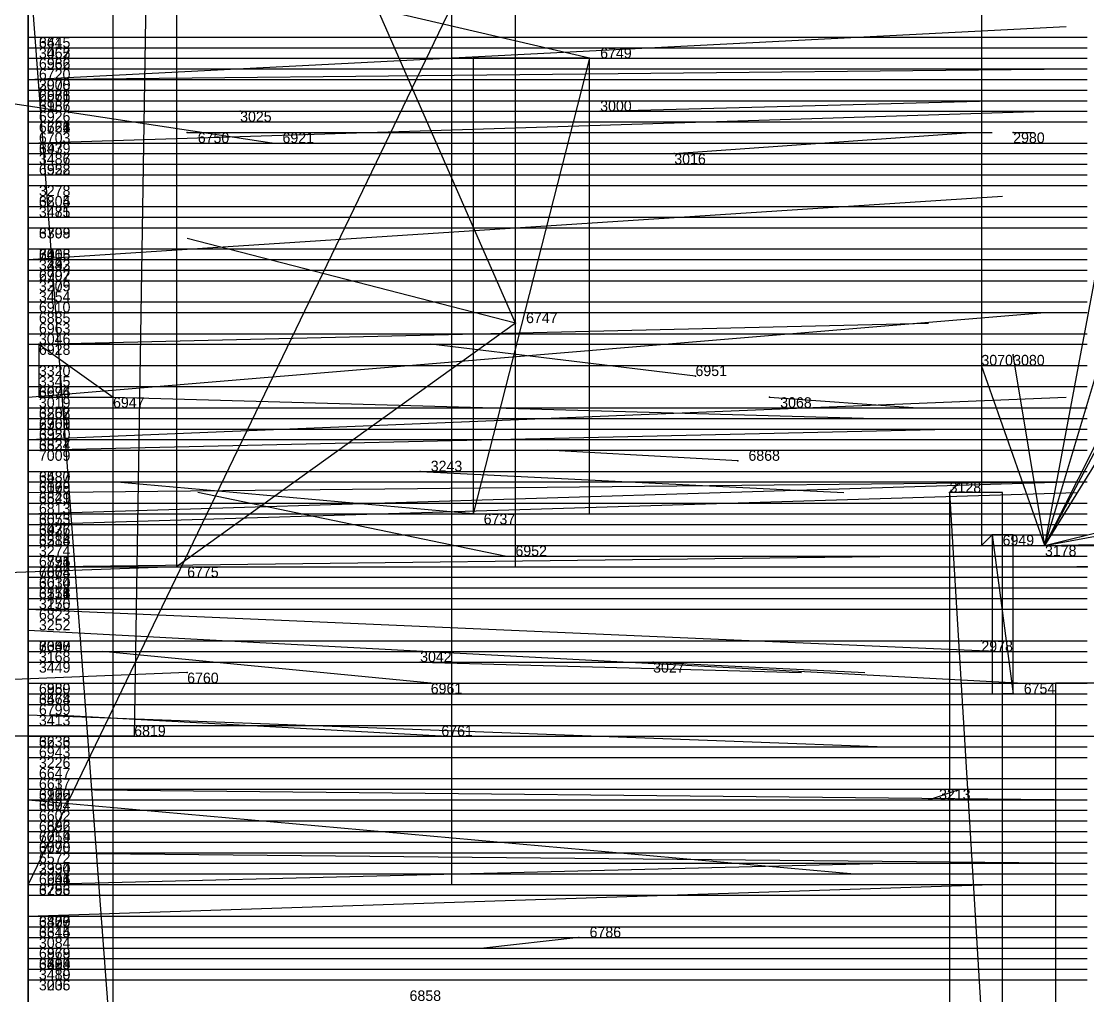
# Model space of a CAD drawing. Extents: x -0.07 to 1.1, y -0.07 to 1.1.
# Drawn here: x -0.0007 to 0.1, y 0.7775 to 0.8695 of the extents above; entities that cross this region are included whole.
import ezdxf

# ---------------------------------------------------------------- set-up
doc = ezdxf.new("R2010")
doc.units = 0
for name, color, linetype in [('Clients', 3, 'CONTINUOUS'), ('Facilities', 3, 'CONTINUOUS'), ('Facilities_lines', 3, 'CONTINUOUS'), ('Min_max_boxes', 1, 'CONTINUOUS'), ('Normals', 1, 'CONTINUOUS'), ('Source_points', 5, 'CONTINUOUS'), ('Text', 3, 'CONTINUOUS')]:
    doc.layers.add(name, color=color, linetype=linetype)

msp = doc.modelspace()

# ---------------------------------------------------------------- linework, layer by layer
at = {"layer": 'Clients', "color": 5}
for p in [(0, 0.868, 0.422), (0, 0.868, 0.669), (0, 0.867, 0.095), (0, 0.867, 0.419), (0, 0.865, 0.653), (0, 0.865, 0.765), (0, 0.864, 0.093), (0, 0.863, 0.598), (0, 0.862, 0.093), (0, 0.862, 0.528), (0, 0.861, 0.189), (0, 0.861, 0.821), (0, 0.86, 0.677), (0, 0.86, 0.68), (0, 0.86, 0.715), (0, 0.86, 0.825), (0, 0.858, 0.518), (0, 0.857, 0.259), (0, 0.857, 0.342), (0, 0.856, 0.425), (0, 0.855, 0.679), (0, 0.855, 0.897), (0, 0.852, 0.129), (0, 0.852, 0.833), (0, 0.851, 0.4), (0, 0.85, 0.422), (0, 0.85, 0.912), (0, 0.848, 0.432), (0, 0.848, 0.551), (0, 0.847, 0.459), (0, 0.846, 0.178), (0, 0.846, 0.273), (0, 0.846, 0.45), (0, 0.845, 0.149), (0, 0.845, 0.27), (0, 0.845, 0.722), (0, 0.843, 0.341), (0, 0.842, 0.866), (0, 0.842, 0.855), (0, 0.839, 0.201), (0.093, 0.838), (0, 0.837, 0.337), (0.09, 0.837), (0, 0.835, 0.146), (0, 0.835, 0.318), (0, 0.835, 0.669), (0.008, 0.834, 1), (0, 0.833, 0.167), (0, 0.833, 0.17), (0, 0.833, 0.809), (0, 0.832, 0.144), (0, 0.832, 0.188), (0, 0.831, 0.403), (0, 0.831, 0.608), (0, 0.83, 0.302), (0, 0.83, 0.274), (0, 0.83, 0.579), (0, 0.829, 0.999), (0, 0.829, 0.835), (0, 0.827, 0.529), (0, 0.826, 0.13), (0, 0.826, 0.268), (0, 0.826, 0.531), (0, 0.824, 0.349), (0, 0.824, 0.808), (0, 0.823, 0.704), (0.042, 0.823, 1), (0, 0.822, 0.166), (0, 0.822, 0.227), (0, 0.821, 0.276), (0, 0.821, 0.409), (0, 0.821, 0.635), (0, 0.82, 0.246), (0, 0.82, 0.413), (0, 0.819, 0.875), (0, 0.818, 0.572), (0, 0.818, 1), (0.014, 0.818, 1), (0, 0.817, 0.118), (0, 0.817, 0.806), (0, 0.816, 0.231), (0, 0.816, 0.751), (0, 0.816, 0.508), (0, 0.815, 0.129), (0, 0.815, 0.225), (0, 0.815, 0.498), (0, 0.814, 0.143), (0, 0.811, 0.282), (0, 0.81, 0.485), (0, 0.81, 0.627), (0, 0.81, 0.803), (0, 0.809, 0.12), (0, 0.809, 0.278), (0, 0.807, 0.791), (0, 0.806, 0.792), (0.093, 0.806, 1), (0, 0.805, 0.481), (0, 0.805, 0.723), (0, 0.804, 0.996), (0, 0.803, 0.479), (0.01, 0.802, 1), (0, 0.801, 0.148), (0, 0.801, 0.676), (0, 0.8, 0.09), (0, 0.8, 0.907), (0, 0.798, 0.75), (0, 0.798, 0.573), (0, 0.797, 0.132), (0, 0.797, 0.217), (0, 0.797, 0.721), (0, 0.796, 0.365), (0, 0.796, 0.879), (0, 0.795, 0.145), (0, 0.794, 0.713), (0, 0.793, 0.649), (0, 0.793, 0.568), (0, 0.793, 0.85), (0, 0.792, 0.672), (0, 0.792, 0.865), (0, 0.791, 0.787), (0, 0.79, 0.411), (0, 0.79, 0.551), (0, 0.789, 0.238), (0, 0.789, 0.829), (0, 0.788, 0.644), (0, 0.788, 0.99), (0, 0.788, 0.853), (0, 0.787, 0.18), (0, 0.787, 0.833), (0, 0.785, 0.266), (0, 0.785, 0.973), (0, 0.784, 0.312), (0, 0.784, 0.309), (0, 0.784, 0.439), (0, 0.783, 0.436), (0, 0.783, 0.54), (0, 0.782, 0.169), (0, 0.782, 0.816), (0, 0.781, 0.159), (0, 0.781, 0.264), (0, 0.781, 0.586), (0, 0.781, 0.877), (0, 0.78, 0.277), (0, 0.78, 0.33), (0, 0.779, 0.203), (0, 0.779, 0.227), (0, 0.779, 0.497), (0, 0.779, 0.402)]:
    msp.add_point(p, dxfattribs=at)
at = {"layer": 'Facilities', "color": 3}
for p in [(0, 0.866, 0.098), (0.053, 0.866, 1), (0, 0.864, 0.058), (0, 0.864, 0.944), (0, 0.861, 0.924), (0.02, 0.861), (0.054, 0.861), (0.015, 0.859, 1), (0.093, 0.859), (0, 0.858, 0.952), (0.023, 0.858, 1), (0.061, 0.857), (0, 0.854, 0.082), (0, 0.852, 0.379), (0, 0.847, 0.072), (0, 0.847, 0.977), (0.046, 0.841, 1), (0, 0.84, 0.92), (0.001, 0.839, 1), (0.063, 0.836, 1), (0, 0.834, 0.951), (0.07, 0.834), (0, 0.83, 0.944), (0.067, 0.828, 1), (0.037, 0.827), (0, 0.826, 0.704), (0, 0.825, 0.05), (0.087, 0.825), (0, 0.823, 0.945), (0, 0.822, 0.928), (0.091, 0.821, 1), (0, 0.82, 0.049), (0.096, 0.82), (0, 0.819, 0.911), (0.045, 0.819, 1), (0.1, 0.818, 1), (0, 0.817, 0.86), (0, 0.814, 0.962), (0, 0.812, 0.044), (0.09, 0.811), (0.037, 0.809), (0.059, 0.809), (0.015, 0.808, 1), (0.038, 0.807, 1), (0.039, 0.802, 1), (0, 0.797, 0.924), (0, 0.796, 0.014), (0.085, 0.796), (0, 0.791, 0.071), (0.052, 0.783, 1)]:
    msp.add_point(p, dxfattribs=at)
at = {"layer": 'Facilities_lines', "color": 3}
for p, q in [((0.012, 0.93, 1), (0.01, 0.802, 1)), ((0, 0.866, 0.098), (0, 0.909, 0.092)), ((0, 0.904, 0.903), (0, 0.85, 0.912)), ((0, 0.904, 0.903), (0, 0.855, 0.897)), ((0, 0.852, 0.379), (0, 0.902, 0.378)), ((0, 0.901, 0.958), (0, 0.818, 1)), ((0, 0.898, 0.191), (0, 0.839, 0.201)), ((0, 0.898, 0.191), (0, 0.861, 0.189)), ((0, 0.898, 0.191), (0, 0.832, 0.188)), ((0, 0.898, 0.191), (0, 0.846, 0.178)), ((0, 0.898, 0.191), (0, 0.833, 0.167)), ((0, 0.898, 0.191), (0, 0.833, 0.17)), ((0.046, 0.841, 1), (0.021, 0.898, 1)), ((0, 0.847, 0.977), (0, 0.894, 0.986)), ((0.096, 0.82), (0.141, 0.893)), ((0, 0.892, 0.967), (0, 0.785, 0.973)), ((0, 0.887, 0.552), (0, 0.728, 0.589)), ((0, 0.887, 0.552), (0, 0.741, 0.575)), ((0, 0.887, 0.552), (0, 0.754, 0.576)), ((0, 0.887, 0.552), (0, 0.757, 0.579)), ((0, 0.887, 0.552), (0, 0.76, 0.566)), ((0, 0.887, 0.552), (0, 0.827, 0.529)), ((0, 0.887, 0.552), (0, 0.739, 0.612)), ((0, 0.887, 0.552), (0, 0.83, 0.579)), ((0, 0.887, 0.552), (0, 0.826, 0.531)), ((0, 0.887, 0.552), (0, 0.79, 0.551)), ((0, 0.887, 0.552), (0, 0.862, 0.528)), ((0, 0.887, 0.552), (0, 0.848, 0.551)), ((0, 0.887, 0.552), (0, 0.765, 0.592)), ((0, 0.887, 0.552), (0, 0.816, 0.508)), ((0, 0.887, 0.552), (0, 0.798, 0.573)), ((0, 0.887, 0.552), (0, 0.783, 0.54)), ((0, 0.887, 0.552), (0, 0.863, 0.598)), ((0, 0.887, 0.552), (0, 0.77, 0.566)), ((0, 0.887, 0.552), (0, 0.818, 0.572)), ((0, 0.887, 0.552), (0, 0.781, 0.586)), ((0, 0.887, 0.552), (0, 0.793, 0.568)), ((0, 0.887, 0.552), (0, 0.766, 0.581)), ((0, 0.887, 0.552), (0, 0.858, 0.518)), ((0.096, 0.82), (0.116, 0.887)), ((0, 0.866, 0.098), (0, 0.886, 0.086)), ((0, 0.886, 0.783), (0, 0.86, 0.825)), ((0, 0.886, 0.783), (0, 0.761, 0.785)), ((0, 0.886, 0.783), (0, 0.861, 0.821)), ((0, 0.886, 0.783), (0, 0.865, 0.765)), ((0, 0.852, 0.379), (0, 0.885, 0.364)), ((0, 0.826, 0.704), (0, 0.88, 0.654)), ((0, 0.876, 0.453), (0, 0.783, 0.436)), ((0, 0.876, 0.453), (0, 0.81, 0.485)), ((0, 0.876, 0.453), (0, 0.784, 0.439)), ((0, 0.876, 0.453), (0, 0.774, 0.469)), ((0, 0.876, 0.453), (0, 0.759, 0.468)), ((0, 0.876, 0.453), (0, 0.847, 0.459)), ((0, 0.876, 0.453), (0, 0.779, 0.497)), ((0, 0.876, 0.453), (0, 0.803, 0.479)), ((0, 0.876, 0.453), (0, 0.846, 0.45)), ((0, 0.876, 0.453), (0, 0.868, 0.422)), ((0, 0.876, 0.453), (0, 0.867, 0.419)), ((0, 0.876, 0.453), (0, 0.848, 0.432)), ((0, 0.876, 0.453), (0, 0.805, 0.481)), ((0, 0.876, 0.453), (0, 0.856, 0.425)), ((0, 0.876, 0.453), (0, 0.815, 0.498)), ((0, 0.876, 0.453), (0, 0.738, 0.452)), ((0, 0.876, 0.979), (0.008, 0.77, 1)), ((0, 0.875, 0.288), (0, 0.822, 0.227)), ((0, 0.875, 0.288), (0, 0.815, 0.225)), ((0, 0.875, 0.288), (0, 0.816, 0.231)), ((0, 0.875, 0.288), (0, 0.82, 0.246)), ((0, 0.875, 0.288), (0, 0.779, 0.227)), ((0, 0.875, 0.288), (0, 0.789, 0.238)), ((0, 0.875, 0.288), (0, 0.797, 0.217)), ((0, 0.875, 0.288), (0, 0.785, 0.266)), ((0, 0.875, 0.288), (0, 0.811, 0.282)), ((0, 0.875, 0.288), (0, 0.78, 0.277)), ((0, 0.875, 0.288), (0, 0.83, 0.302)), ((0, 0.875, 0.288), (0, 0.845, 0.27)), ((0, 0.875, 0.288), (0, 0.835, 0.318)), ((0, 0.875, 0.288), (0, 0.83, 0.274)), ((0, 0.875, 0.288), (0, 0.781, 0.264)), ((0, 0.875, 0.288), (0, 0.784, 0.312)), ((0, 0.875, 0.288), (0, 0.784, 0.309)), ((0, 0.875, 0.288), (0, 0.821, 0.276)), ((0, 0.875, 0.288), (0, 0.76, 0.268)), ((0, 0.875, 0.288), (0, 0.809, 0.278)), ((0, 0.875, 0.288), (0, 0.857, 0.259)), ((0, 0.875, 0.288), (0, 0.826, 0.268)), ((0, 0.875, 0.288), (0, 0.846, 0.273)), ((0, 0.875, 0.288), (0, 0.739, 0.302)), ((0, 0.875, 0.288), (0, 0.743, 0.313)), ((0, 0.875, 0.288), (0, 0.73, 0.292)), ((0.096, 0.82), (0.122, 0.872)), ((0.04, 0.871, 1), (0, 0.788, 0.99)), ((0, 0.826, 0.704), (0, 0.868, 0.669)), ((0, 0.866, 0.098), (0, 0.867, 0.095)), ((0.096, 0.82), (0.121, 0.867)), ((0, 0.866, 0.098), (0, 0.864, 0.093)), ((0, 0.866, 0.098), (0, 0.862, 0.093)), ((0, 0.866, 0.098), (0, 0.835, 0.146)), ((0, 0.866, 0.098), (0, 0.832, 0.144)), ((0, 0.866, 0.098), (0, 0.852, 0.129)), ((0, 0.866, 0.098), (0, 0.845, 0.149)), ((0.053, 0.866, 1), (0.042, 0.823, 1)), ((0, 0.826, 0.704), (0, 0.865, 0.653)), ((0, 0.826, 0.704), (0, 0.86, 0.677)), ((0, 0.826, 0.704), (0, 0.86, 0.68)), ((0, 0.826, 0.704), (0, 0.86, 0.715)), ((0, 0.852, 0.379), (0, 0.857, 0.342)), ((0, 0.826, 0.704), (0, 0.855, 0.679)), ((0, 0.852, 0.379), (0, 0.837, 0.337)), ((0, 0.852, 0.379), (0, 0.761, 0.323)), ((0, 0.852, 0.379), (0, 0.78, 0.33)), ((0, 0.852, 0.379), (0, 0.776, 0.335)), ((0, 0.852, 0.379), (0, 0.843, 0.341)), ((0, 0.852, 0.379), (0, 0.85, 0.422)), ((0, 0.852, 0.379), (0, 0.79, 0.411)), ((0, 0.852, 0.379), (0, 0.831, 0.403)), ((0, 0.852, 0.379), (0, 0.82, 0.413)), ((0, 0.852, 0.379), (0, 0.796, 0.365)), ((0, 0.852, 0.379), (0, 0.821, 0.409)), ((0, 0.852, 0.379), (0, 0.851, 0.4)), ((0, 0.852, 0.379), (0, 0.779, 0.402)), ((0, 0.852, 0.379), (0, 0.824, 0.349)), ((0, 0.852, 0.379), (0, 0.724, 0.369)), ((0, 0.852, 0.379), (0, 0.738, 0.421)), ((0, 0.852, 0.379), (0, 0.724, 0.389)), ((0, 0.852, 0.379), (0, 0.744, 0.324)), ((0, 0.852, 0.379), (0, 0.75, 0.357)), ((0, 0.852, 0.379), (0, 0.724, 0.389)), ((0, 0.852, 0.379), (0, 0.747, 0.335)), ((0, 0.817, 0.86), (0, 0.852, 0.833)), ((0.096, 0.82), (0.102, 0.852)), ((0, 0.826, 0.704), (0, 0.845, 0.722)), ((0, 0.817, 0.86), (0, 0.842, 0.866)), ((0, 0.817, 0.86), (0, 0.842, 0.855)), ((0.046, 0.841, 1), (0.014, 0.818, 1)), ((0.001, 0.839, 1), (0.008, 0.834, 1)), ((0.096, 0.82), (0.093, 0.838)), ((0.096, 0.82), (0.09, 0.837)), ((0.096, 0.82), (0.164, 0.837)), ((0, 0.826, 0.704), (0, 0.835, 0.669)), ((0, 0.834, 0.951), (0, 0.804, 0.996)), ((0, 0.834, 0.951), (0, 0.743, 0.976)), ((0, 0.817, 0.86), (0, 0.833, 0.809)), ((0, 0.826, 0.704), (0, 0.831, 0.608)), ((0, 0.814, 0.962), (0, 0.829, 0.999)), ((0, 0.817, 0.86), (0, 0.829, 0.835)), ((0, 0.767, 0.122), (0, 0.826, 0.13)), ((0, 0.826, 0.704), (0, 0.718, 0.7)), ((0, 0.826, 0.704), (0, 0.72, 0.721)), ((0, 0.826, 0.704), (0, 0.72, 0.705)), ((0, 0.826, 0.704), (0, 0.749, 0.633)), ((0, 0.826, 0.704), (0, 0.752, 0.624)), ((0, 0.826, 0.704), (0, 0.742, 0.641)), ((0, 0.826, 0.704), (0, 0.742, 0.666)), ((0, 0.826, 0.704), (0, 0.743, 0.751)), ((0, 0.826, 0.704), (0, 0.756, 0.708)), ((0, 0.826, 0.704), (0, 0.705, 0.682)), ((0, 0.826, 0.704), (0, 0.74, 0.721)), ((0, 0.826, 0.704), (0, 0.703, 0.646)), ((0, 0.826, 0.704), (0, 0.744, 0.752)), ((0, 0.826, 0.704), (0, 0.73, 0.715)), ((0, 0.826, 0.704), (0, 0.749, 0.659)), ((0, 0.826, 0.704), (0, 0.749, 0.693)), ((0, 0.826, 0.704), (0, 0.77, 0.652)), ((0, 0.826, 0.704), (0, 0.774, 0.737)), ((0, 0.826, 0.704), (0, 0.821, 0.635)), ((0, 0.826, 0.704), (0, 0.816, 0.751)), ((0, 0.826, 0.704), (0, 0.805, 0.723)), ((0, 0.826, 0.704), (0, 0.823, 0.704)), ((0, 0.826, 0.704), (0, 0.792, 0.672)), ((0, 0.826, 0.704), (0, 0.794, 0.713)), ((0, 0.826, 0.704), (0, 0.797, 0.721)), ((0, 0.826, 0.704), (0, 0.801, 0.676)), ((0, 0.826, 0.704), (0, 0.788, 0.644)), ((0, 0.826, 0.704), (0, 0.798, 0.75)), ((0, 0.826, 0.704), (0, 0.793, 0.649)), ((0, 0.826, 0.704), (0, 0.774, 0.747)), ((0, 0.826, 0.704), (0, 0.81, 0.627)), ((0, 0.826, 0.704), (0, 0.759, 0.661)), ((0.087, 0.825), (0.092, 0.742)), ((0, 0.817, 0.86), (0, 0.824, 0.808)), ((0.096, 0.82), (0.112, 0.823)), ((0, 0.767, 0.122), (0, 0.822, 0.166)), ((0.091, 0.821, 1), (0.093, 0.806, 1)), ((0.096, 0.82), (0.145, 0.821)), ((0, 0.817, 0.86), (0, 0.819, 0.875)), ((0, 0.767, 0.122), (0, 0.817, 0.118)), ((0, 0.817, 0.86), (0, 0.791, 0.787)), ((0, 0.817, 0.86), (0, 0.787, 0.833)), ((0, 0.817, 0.86), (0, 0.788, 0.853)), ((0, 0.817, 0.86), (0, 0.769, 0.846)), ((0, 0.817, 0.86), (0, 0.772, 0.867)), ((0, 0.817, 0.86), (0, 0.806, 0.792)), ((0, 0.817, 0.86), (0, 0.782, 0.816)), ((0, 0.817, 0.86), (0, 0.796, 0.879)), ((0, 0.817, 0.86), (0, 0.793, 0.85)), ((0, 0.817, 0.86), (0, 0.789, 0.829)), ((0, 0.817, 0.86), (0, 0.8, 0.907)), ((0, 0.817, 0.86), (0, 0.773, 0.816)), ((0, 0.817, 0.86), (0, 0.781, 0.877)), ((0, 0.817, 0.86), (0, 0.807, 0.791)), ((0, 0.817, 0.86), (0, 0.771, 0.838)), ((0, 0.817, 0.86), (0, 0.817, 0.806)), ((0, 0.817, 0.86), (0, 0.792, 0.865)), ((0, 0.817, 0.86), (0, 0.81, 0.803)), ((0, 0.767, 0.122), (0, 0.815, 0.129)), ((0, 0.767, 0.122), (0, 0.814, 0.143)), ((0, 0.767, 0.122), (0, 0.809, 0.12)), ((0, 0.767, 0.122), (0, 0.801, 0.148)), ((0, 0.767, 0.122), (0, 0.8, 0.09)), ((0, 0.767, 0.122), (0, 0.797, 0.132)), ((0, 0.767, 0.122), (0, 0.795, 0.145)), ((0, 0.767, 0.122), (0, 0.787, 0.18)), ((0, 0.767, 0.122), (0, 0.782, 0.169)), ((0, 0.767, 0.122), (0, 0.781, 0.159)), ((0, 0.767, 0.122), (0, 0.779, 0.203))]:
    msp.add_line(p, q, dxfattribs=at)
at = {"layer": 'Min_max_boxes', "color": 1}
for p, q in [((0, 1, 0.988), (0, 0.802, 0.988)), ((0, 1, 1), (0, 0.802, 1)), ((0, 0.85, 0.838), (0, 0.916, 0.838)), ((0, 0.916, 0.838), (0, 0.85, 0.838)), ((0, 0.85, 0.912), (0, 0.916, 0.912)), ((0, 0.916, 0.912), (0, 0.85, 0.912)), ((0, 0.761, 0.723), (0, 0.915, 0.723)), ((0, 0.915, 0.723), (0, 0.761, 0.723)), ((0, 0.761, 0.825), (0, 0.915, 0.825)), ((0, 0.915, 0.825), (0, 0.761, 0.825)), ((0, 0.832, 0.127), (0, 0.914, 0.127)), ((0, 0.914, 0.127), (0, 0.832, 0.127)), ((0, 0.832, 0.248), (0, 0.914, 0.248)), ((0, 0.914, 0.248), (0, 0.832, 0.248)), ((0, 0.832, 0.086), (0, 0.909, 0.086)), ((0, 0.909, 0.086), (0, 0.832, 0.086)), ((0, 0.832, 0.149), (0, 0.909, 0.149)), ((0, 0.909, 0.149), (0, 0.832, 0.149)), ((0, 0.724, 0.323), (0, 0.902, 0.323)), ((0, 0.902, 0.323), (0, 0.724, 0.323)), ((0, 0.724, 0.422), (0, 0.902, 0.422)), ((0, 0.902, 0.422), (0, 0.724, 0.422)), ((0, 0.73, 0.217), (0, 0.901, 0.217)), ((0, 0.901, 0.217), (0, 0.73, 0.217)), ((0, 0.73, 0.339), (0, 0.901, 0.339)), ((0, 0.901, 0.339), (0, 0.73, 0.339)), ((0, 0.728, 0.502), (0, 0.901, 0.502)), ((0, 0.901, 0.502), (0, 0.728, 0.502)), ((0, 0.728, 0.612), (0, 0.901, 0.612)), ((0, 0.901, 0.612), (0, 0.728, 0.612)), ((0, 0.818, 0.958), (0, 0.901, 0.958)), ((0, 0.901, 0.958), (0, 0.818, 0.958)), ((0, 0.818, 1), (0, 0.901, 1)), ((0, 0.901, 1), (0, 0.818, 1)), ((0, 0.738, 0.414), (0, 0.898, 0.414)), ((0, 0.898, 0.414), (0, 0.738, 0.414)), ((0, 0.738, 0.498), (0, 0.898, 0.498)), ((0, 0.898, 0.498), (0, 0.738, 0.498)), ((0.014, 0.898, 1), (0.014, 0.818, 1)), ((0.014, 0.898, 1), (0.014, 0.818, 1)), ((0.046, 0.818, 1), (0.046, 0.898, 1)), ((0.046, 0.818, 1), (0.046, 0.898, 1)), ((0, 0.894, 0.979), (0, 0.77, 0.979)), ((0, 0.894, 1), (0, 0.77, 1)), ((0, 0.847, 0.977), (0, 0.894, 0.977)), ((0, 0.894, 0.977), (0, 0.847, 0.977)), ((0, 0.847, 0.986), (0, 0.894, 0.986)), ((0, 0.894, 0.986), (0, 0.847, 0.986)), ((0.008, 0.77, 0.979), (0.008, 0.894, 0.979)), ((0.008, 0.77, 1), (0.008, 0.894, 1)), ((0.09, 0.893), (0.09, 0.82)), ((0.09, 0.893), (0.09, 0.82)), ((0, 0.785, 0.967), (0, 0.892, 0.967)), ((0, 0.892, 0.967), (0, 0.785, 0.967)), ((0, 0.785, 0.973), (0, 0.892, 0.973)), ((0, 0.892, 0.973), (0, 0.785, 0.973)), ((0, 0.703, 0.608), (0, 0.88, 0.608)), ((0, 0.88, 0.608), (0, 0.703, 0.608)), ((0, 0.703, 0.752), (0, 0.88, 0.752)), ((0, 0.88, 0.752), (0, 0.703, 0.752)), ((0, 0.871, 0.99), (0, 0.788, 0.99)), ((0, 0.871, 1), (0, 0.788, 1)), ((0.04, 0.788, 0.99), (0.04, 0.871, 0.99)), ((0.04, 0.788, 1), (0.04, 0.871, 1)), ((0.053, 0.866, 1), (0.042, 0.866, 1)), ((0.042, 0.866, 1), (0.042, 0.823, 1)), ((0.053, 0.866, 1), (0.042, 0.866, 1)), ((0.042, 0.866, 1), (0.042, 0.823, 1)), ((0.042, 0.866, 1), (0.042, 0.866, 1)), ((0.053, 0.823, 1), (0.053, 0.866, 1)), ((0.053, 0.823, 1), (0.053, 0.866, 1)), ((0.053, 0.866, 1), (0.053, 0.866, 1)), ((0, 0.769, 0.787), (0, 0.852, 0.787)), ((0, 0.852, 0.787), (0, 0.852, 0.787)), ((0, 0.852, 0.787), (0, 0.769, 0.787)), ((0, 0.769, 0.907), (0, 0.852, 0.907)), ((0, 0.852, 0.907), (0, 0.852, 0.907)), ((0, 0.852, 0.907), (0, 0.769, 0.907)), ((0, 0.852, 0.787), (0, 0.852, 0.907)), ((0, 0.852, 0.787), (0, 0.852, 0.907)), ((0, 0.85, 0.838), (0, 0.85, 0.838)), ((0, 0.85, 0.912), (0, 0.85, 0.912)), ((0, 0.85, 0.838), (0, 0.85, 0.912)), ((0, 0.85, 0.838), (0, 0.85, 0.912)), ((0, 0.847, 0.977), (0, 0.847, 0.977)), ((0, 0.847, 0.986), (0, 0.847, 0.986)), ((0, 0.847, 0.977), (0, 0.847, 0.986)), ((0, 0.847, 0.977), (0, 0.847, 0.986)), ((0.008, 0.839, 1), (0.001, 0.839, 1)), ((0.001, 0.839, 1), (0.001, 0.834, 1)), ((0.008, 0.839, 1), (0.001, 0.839, 1)), ((0.001, 0.839, 1), (0.001, 0.834, 1)), ((0.001, 0.839, 1), (0.001, 0.839, 1)), ((0.008, 0.834, 1), (0.008, 0.839, 1)), ((0.008, 0.834, 1), (0.008, 0.839, 1)), ((0.008, 0.839, 1), (0.008, 0.839, 1)), ((0, 0.743, 0.951), (0, 0.834, 0.951)), ((0, 0.834, 0.951), (0, 0.834, 0.951)), ((0, 0.834, 0.951), (0, 0.743, 0.951)), ((0, 0.743, 0.996), (0, 0.834, 0.996)), ((0, 0.834, 0.996), (0, 0.834, 0.996)), ((0, 0.834, 0.996), (0, 0.743, 0.996)), ((0, 0.834, 0.951), (0, 0.834, 0.996)), ((0, 0.834, 0.951), (0, 0.834, 0.996)), ((0.001, 0.834, 1), (0.008, 0.834, 1)), ((0.001, 0.834, 1), (0.008, 0.834, 1)), ((0.001, 0.834, 1), (0.001, 0.834, 1)), ((0.008, 0.834, 1), (0.008, 0.834, 1)), ((0, 0.832, 0.086), (0, 0.832, 0.086)), ((0, 0.832, 0.149), (0, 0.832, 0.149)), ((0, 0.832, 0.086), (0, 0.832, 0.149)), ((0, 0.832, 0.086), (0, 0.832, 0.149)), ((0, 0.832, 0.127), (0, 0.832, 0.127)), ((0, 0.832, 0.248), (0, 0.832, 0.248)), ((0, 0.832, 0.127), (0, 0.832, 0.248)), ((0, 0.832, 0.127), (0, 0.832, 0.248)), ((0, 0.814, 0.962), (0, 0.829, 0.962)), ((0, 0.829, 0.962), (0, 0.829, 0.962)), ((0, 0.829, 0.962), (0, 0.814, 0.962)), ((0, 0.814, 0.999), (0, 0.829, 0.999)), ((0, 0.829, 0.999), (0, 0.829, 0.999)), ((0, 0.829, 0.999), (0, 0.814, 0.999)), ((0, 0.829, 0.962), (0, 0.829, 0.999)), ((0, 0.829, 0.962), (0, 0.829, 0.999)), ((0, 0.736, 0.086), (0, 0.826, 0.086)), ((0, 0.826, 0.086), (0, 0.826, 0.086)), ((0, 0.826, 0.086), (0, 0.736, 0.086)), ((0, 0.736, 0.203), (0, 0.826, 0.203)), ((0, 0.826, 0.203), (0, 0.826, 0.203)), ((0, 0.826, 0.203), (0, 0.736, 0.203)), ((0, 0.826, 0.086), (0, 0.826, 0.203)), ((0, 0.826, 0.086), (0, 0.826, 0.203)), ((0.092, 0.825), (0.087, 0.825)), ((0.087, 0.825), (0.087, 0.742)), ((0.092, 0.825), (0.087, 0.825)), ((0.087, 0.825), (0.087, 0.742)), ((0.087, 0.825), (0.087, 0.825)), ((0.092, 0.742), (0.092, 0.825)), ((0.092, 0.742), (0.092, 0.825)), ((0.092, 0.825), (0.092, 0.825)), ((0.042, 0.823, 1), (0.053, 0.823, 1)), ((0.042, 0.823, 1), (0.053, 0.823, 1)), ((0.042, 0.823, 1), (0.042, 0.823, 1)), ((0.053, 0.823, 1), (0.053, 0.823, 1)), ((0.093, 0.821, 1), (0.091, 0.821, 1)), ((0.091, 0.821, 1), (0.091, 0.806, 1)), ((0.093, 0.821, 1), (0.091, 0.821, 1)), ((0.091, 0.821, 1), (0.091, 0.806, 1)), ((0.091, 0.821, 1), (0.091, 0.821, 1)), ((0.093, 0.806, 1), (0.093, 0.821, 1)), ((0.093, 0.806, 1), (0.093, 0.821, 1)), ((0.093, 0.821, 1), (0.093, 0.821, 1)), ((0.09, 0.82), (0.164, 0.82)), ((0.09, 0.82), (0.164, 0.82)), ((0.09, 0.82), (0.09, 0.82)), ((0, 0.818, 0.958), (0, 0.818, 0.958)), ((0, 0.818, 1), (0, 0.818, 1)), ((0, 0.818, 0.958), (0, 0.818, 1)), ((0, 0.818, 0.958), (0, 0.818, 1)), ((0.014, 0.818, 1), (0.046, 0.818, 1)), ((0.014, 0.818, 1), (0.046, 0.818, 1)), ((0.014, 0.818, 1), (0.014, 0.818, 1)), ((0.046, 0.818, 1), (0.046, 0.818, 1)), ((0, 0.814, 0.962), (0, 0.814, 0.962)), ((0, 0.814, 0.999), (0, 0.814, 0.999)), ((0, 0.814, 0.962), (0, 0.814, 0.999)), ((0, 0.814, 0.962), (0, 0.814, 0.999)), ((0.207, 0.807), (0.097, 0.807)), ((0.097, 0.807), (0.097, 0.766)), ((0.207, 0.807), (0.097, 0.807)), ((0.097, 0.807), (0.097, 0.766)), ((0.097, 0.807), (0.097, 0.807)), ((0.091, 0.806, 1), (0.093, 0.806, 1)), ((0.091, 0.806, 1), (0.093, 0.806, 1)), ((0.091, 0.806, 1), (0.091, 0.806, 1)), ((0.093, 0.806, 1), (0.093, 0.806, 1)), ((0, 0.802, 0.988), (0.122, 0.802, 0.988)), ((0, 0.802, 1), (0.122, 0.802, 1)), ((0, 0.802, 0.988), (0, 0.802, 1)), ((0, 0.788, 0.99), (0.04, 0.788, 0.99)), ((0, 0.788, 1), (0.04, 0.788, 1)), ((0, 0.788, 0.99), (0, 0.788, 1)), ((0.04, 0.788, 0.99), (0.04, 0.788, 1)), ((0, 0.785, 0.967), (0, 0.785, 0.967)), ((0, 0.785, 0.973), (0, 0.785, 0.973)), ((0, 0.785, 0.967), (0, 0.785, 0.973)), ((0, 0.785, 0.967), (0, 0.785, 0.973))]:
    msp.add_line(p, q, dxfattribs=at)
at = {"layer": 'Normals', "color": 1}
for p, q in [((0.053, 0.866, 1), (0.023, 0.873, 1.095)), ((0, 0.864, 0.058), (0.098, 0.869, 0.08)), ((0, 0.868, 0.422), (0.1, 0.868, 0.422)), ((0, 0.868, 0.669), (0.1, 0.868, 0.669)), ((0, 0.867, 0.095), (0.1, 0.867, 0.095)), ((0, 0.867, 0.419), (0.1, 0.867, 0.419)), ((0.023, 0.858, 1), (-0.03, 0.866, 1.084)), ((0, 0.866, 0.098), (0.1, 0.866, 0.098)), ((0, 0.865, 0.653), (0.1, 0.865, 0.653)), ((0, 0.864, 0.944), (0.099, 0.865, 0.928)), ((0, 0.865, 0.765), (0.1, 0.865, 0.765)), ((0, 0.864, 0.093), (0.1, 0.864, 0.093)), ((0, 0.863, 0.598), (0.1, 0.863, 0.598)), ((0, 0.862, 0.093), (0.1, 0.862, 0.093)), ((0, 0.862, 0.528), (0.1, 0.862, 0.528)), ((0.054, 0.861), (0.091, 0.862, 0.093)), ((0, 0.861, 0.189), (0.1, 0.861, 0.189)), ((0, 0.861, 0.924), (0.1, 0.861, 0.919)), ((0, 0.858, 0.952), (0.096, 0.861, 0.924)), ((0, 0.861, 0.821), (0.1, 0.861, 0.821)), ((0.02, 0.861), (0.079, 0.861, 0.08)), ((0, 0.86, 0.677), (0.1, 0.86, 0.677)), ((0, 0.86, 0.68), (0.1, 0.86, 0.68)), ((0, 0.86, 0.715), (0.1, 0.86, 0.715)), ((0, 0.86, 0.825), (0.1, 0.86, 0.825)), ((0.015, 0.859, 1), (0.091, 0.859, 0.934)), ((0.061, 0.857), (0.089, 0.859, 0.096)), ((0.093, 0.859), (0.095, 0.859, 0.1)), ((0, 0.858, 0.518), (0.1, 0.858, 0.518)), ((0, 0.857, 0.259), (0.1, 0.857, 0.259)), ((0, 0.857, 0.342), (0.1, 0.857, 0.342)), ((0, 0.856, 0.425), (0.1, 0.856, 0.425)), ((0, 0.855, 0.679), (0.1, 0.855, 0.679)), ((0, 0.855, 0.897), (0.1, 0.855, 0.897)), ((0, 0.854, 0.082), (0.1, 0.854, 0.084)), ((0, 0.847, 0.977), (0.092, 0.853, 0.939)), ((0, 0.852, 0.129), (0.1, 0.852, 0.129)), ((0, 0.852, 0.379), (0.1, 0.852, 0.379)), ((0, 0.852, 0.833), (0.1, 0.852, 0.833)), ((0, 0.851, 0.4), (0.1, 0.851, 0.4)), ((0, 0.85, 0.422), (0.1, 0.85, 0.422)), ((0, 0.85, 0.912), (0.1, 0.85, 0.912)), ((0.046, 0.841, 1), (0.015, 0.849, 1.094)), ((0, 0.848, 0.432), (0.1, 0.848, 0.432)), ((0, 0.848, 0.551), (0.1, 0.848, 0.551)), ((0, 0.847, 0.072), (0.1, 0.847, 0.078)), ((0, 0.847, 0.459), (0.1, 0.847, 0.459)), ((0, 0.846, 0.178), (0.1, 0.846, 0.178)), ((0, 0.846, 0.45), (0.1, 0.846, 0.45)), ((0, 0.846, 0.273), (0.1, 0.846, 0.273)), ((0, 0.845, 0.149), (0.1, 0.845, 0.149)), ((0, 0.845, 0.27), (0.1, 0.845, 0.27)), ((0, 0.845, 0.722), (0.1, 0.845, 0.722)), ((0, 0.843, 0.341), (0.1, 0.843, 0.341)), ((0, 0.842, 0.866), (0.1, 0.842, 0.866)), ((0, 0.842, 0.855), (0.1, 0.842, 0.855)), ((0, 0.834, 0.951), (0.096, 0.842, 0.924)), ((0.001, 0.839, 1), (0.085, 0.841, 0.946)), ((0, 0.84, 0.92), (0.1, 0.84, 0.917)), ((0, 0.839, 0.201), (0.1, 0.839, 0.201)), ((0.063, 0.836, 1), (0.038, 0.839, 1.097)), ((0.093, 0.838), (0.093, 0.838, 0.1)), ((0, 0.837, 0.337), (0.1, 0.837, 0.337)), ((0.09, 0.837), (0.09, 0.837, 0.1)), ((0, 0.835, 0.146), (0.1, 0.835, 0.146)), ((0, 0.835, 0.318), (0.1, 0.835, 0.318)), ((0, 0.835, 0.669), (0.1, 0.835, 0.669)), ((0, 0.83, 0.944), (0.098, 0.834, 0.925)), ((0.008, 0.834, 1), (0.08, 0.832, 0.93)), ((0.07, 0.834), (0.084, 0.833, 0.099)), ((0, 0.833, 0.167), (0.1, 0.833, 0.167)), ((0, 0.833, 0.17), (0.1, 0.833, 0.17)), ((0, 0.833, 0.809), (0.1, 0.833, 0.809)), ((0, 0.832, 0.188), (0.1, 0.832, 0.188)), ((0, 0.832, 0.144), (0.1, 0.832, 0.144)), ((0, 0.831, 0.403), (0.1, 0.831, 0.403)), ((0, 0.831, 0.608), (0.1, 0.831, 0.608)), ((0, 0.829, 0.999), (0.087, 0.831, 0.949)), ((0, 0.83, 0.302), (0.1, 0.83, 0.302)), ((0, 0.83, 0.274), (0.1, 0.83, 0.274)), ((0, 0.83, 0.579), (0.1, 0.83, 0.579)), ((0, 0.829, 0.835), (0.1, 0.829, 0.835)), ((0.067, 0.828, 1), (0.049, 0.829, 1.098)), ((0, 0.827, 0.529), (0.1, 0.827, 0.529)), ((0.037, 0.827), (0.077, 0.825, 0.092)), ((0, 0.826, 0.13), (0.1, 0.826, 0.13)), ((0, 0.825, 0.05), (0.098, 0.826, 0.071)), ((0, 0.826, 0.268), (0.1, 0.826, 0.268)), ((0, 0.826, 0.531), (0.1, 0.826, 0.531)), ((0, 0.826, 0.704), (0.1, 0.826, 0.704)), ((0, 0.823, 0.945), (0.098, 0.826, 0.925)), ((0.042, 0.823, 1), (0.008, 0.826, 1.094)), ((0.087, 0.825), (0.088, 0.826, 0.1)), ((0, 0.822, 0.928), (0.099, 0.825, 0.917)), ((0.045, 0.819, 1), (0.016, 0.825, 1.095)), ((0, 0.824, 0.349), (0.1, 0.824, 0.349)), ((0, 0.824, 0.808), (0.1, 0.824, 0.808)), ((0, 0.823, 0.704), (0.1, 0.823, 0.704)), ((0, 0.822, 0.166), (0.1, 0.822, 0.166)), ((0, 0.822, 0.227), (0.1, 0.822, 0.227)), ((0, 0.821, 0.276), (0.1, 0.821, 0.276)), ((0, 0.821, 0.409), (0.1, 0.821, 0.409)), ((0, 0.821, 0.635), (0.1, 0.821, 0.635)), ((0.091, 0.821, 1), (0.09, 0.82, 1.1)), ((0, 0.82, 0.049), (0.096, 0.82, 0.075)), ((0, 0.82, 0.246), (0.1, 0.82, 0.246)), ((0, 0.82, 0.413), (0.1, 0.82, 0.413)), ((0.096, 0.82), (0.096, 0.82, 0.1)), ((0, 0.818, 1), (0.083, 0.819, 0.944)), ((0, 0.819, 0.911), (0.1, 0.819, 0.91)), ((0, 0.819, 0.875), (0.1, 0.819, 0.875)), ((0.014, 0.818, 1), (-0.043, 0.816, 1.082)), ((0, 0.818, 0.572), (0.1, 0.818, 0.572)), ((0.1, 0.818, 1), (0.099, 0.818, 1.1)), ((0, 0.817, 0.118), (0.1, 0.817, 0.118)), ((0, 0.817, 0.86), (0.1, 0.817, 0.86)), ((0, 0.817, 0.806), (0.1, 0.817, 0.806)), ((0, 0.816, 0.231), (0.1, 0.816, 0.231)), ((0, 0.816, 0.751), (0.1, 0.816, 0.751)), ((0, 0.816, 0.508), (0.1, 0.816, 0.508)), ((0, 0.815, 0.225), (0.1, 0.815, 0.225)), ((0, 0.815, 0.129), (0.1, 0.815, 0.129)), ((0, 0.815, 0.498), (0.1, 0.815, 0.498)), ((0, 0.814, 0.143), (0.1, 0.814, 0.143)), ((0, 0.814, 0.962), (0.092, 0.81, 0.923)), ((0, 0.812, 0.044), (0.094, 0.807, 0.078)), ((0, 0.811, 0.282), (0.1, 0.811, 0.282)), ((0.09, 0.811), (0.091, 0.811, 0.1)), ((0, 0.81, 0.485), (0.1, 0.81, 0.485)), ((0, 0.81, 0.627), (0.1, 0.81, 0.627)), ((0, 0.81, 0.803), (0.1, 0.81, 0.803)), ((0.038, 0.807, 1), (0.007, 0.81, 1.095)), ((0, 0.809, 0.12), (0.1, 0.809, 0.12)), ((0, 0.809, 0.278), (0.1, 0.809, 0.278)), ((0.037, 0.809), (0.073, 0.808, 0.093)), ((0.059, 0.809), (0.079, 0.808, 0.098)), ((0.015, 0.808, 1), (-0.036, 0.806, 1.086)), ((0, 0.807, 0.791), (0.1, 0.807, 0.791)), ((0, 0.806, 0.792), (0.1, 0.806, 0.792)), ((0.093, 0.806, 1), (0.092, 0.806, 1.1)), ((0, 0.805, 0.481), (0.1, 0.805, 0.481)), ((0, 0.805, 0.723), (0.1, 0.805, 0.723)), ((0, 0.804, 0.996), (0.081, 0.801, 0.937)), ((0.039, 0.802, 1), (0.002, 0.804, 1.093)), ((0, 0.803, 0.479), (0.1, 0.803, 0.479)), ((0.01, 0.802, 1), (-0.052, 0.802, 1.079)), ((0, 0.801, 0.148), (0.1, 0.801, 0.148)), ((0, 0.801, 0.676), (0.1, 0.801, 0.676)), ((0, 0.8, 0.09), (0.1, 0.8, 0.09)), ((0, 0.8, 0.907), (0.1, 0.8, 0.907)), ((0, 0.798, 0.573), (0.1, 0.798, 0.573)), ((0, 0.798, 0.75), (0.1, 0.798, 0.75)), ((0, 0.797, 0.217), (0.1, 0.797, 0.217)), ((0, 0.797, 0.132), (0.1, 0.797, 0.132)), ((0, 0.797, 0.721), (0.1, 0.797, 0.721)), ((0, 0.797, 0.924), (0.1, 0.796, 0.921)), ((0.085, 0.796), (0.088, 0.797, 0.1)), ((0, 0.796, 0.014), (0.078, 0.789, 0.076)), ((0, 0.796, 0.365), (0.1, 0.796, 0.365)), ((0, 0.796, 0.879), (0.1, 0.796, 0.879)), ((0, 0.795, 0.145), (0.1, 0.795, 0.145)), ((0, 0.794, 0.713), (0.1, 0.794, 0.713)), ((0, 0.793, 0.649), (0.1, 0.793, 0.649)), ((0, 0.793, 0.568), (0.1, 0.793, 0.568)), ((0, 0.793, 0.85), (0.1, 0.793, 0.85)), ((0, 0.792, 0.672), (0.1, 0.792, 0.672)), ((0, 0.792, 0.865), (0.1, 0.792, 0.865)), ((0, 0.791, 0.071), (0.1, 0.79, 0.078)), ((0, 0.791, 0.787), (0.1, 0.791, 0.787)), ((0, 0.79, 0.411), (0.1, 0.79, 0.411)), ((0, 0.79, 0.551), (0.1, 0.79, 0.551)), ((0, 0.788, 0.99), (0.081, 0.79, 0.932)), ((0, 0.789, 0.238), (0.1, 0.789, 0.238)), ((0, 0.789, 0.829), (0.1, 0.789, 0.829)), ((0, 0.788, 0.644), (0.1, 0.788, 0.644)), ((0, 0.788, 0.853), (0.1, 0.788, 0.853)), ((0, 0.785, 0.973), (0.091, 0.788, 0.931)), ((0, 0.787, 0.18), (0.1, 0.787, 0.18)), ((0, 0.787, 0.833), (0.1, 0.787, 0.833)), ((0, 0.785, 0.266), (0.1, 0.785, 0.266)), ((0, 0.784, 0.439), (0.1, 0.784, 0.439)), ((0, 0.784, 0.312), (0.1, 0.784, 0.312)), ((0, 0.784, 0.309), (0.1, 0.784, 0.309)), ((0, 0.783, 0.436), (0.1, 0.783, 0.436)), ((0, 0.783, 0.54), (0.1, 0.783, 0.54)), ((0.052, 0.783, 1), (0.043, 0.782, 1.1)), ((0, 0.782, 0.169), (0.1, 0.782, 0.169)), ((0, 0.782, 0.816), (0.1, 0.782, 0.816)), ((0, 0.781, 0.159), (0.1, 0.781, 0.159)), ((0, 0.781, 0.264), (0.1, 0.781, 0.264)), ((0, 0.781, 0.586), (0.1, 0.781, 0.586)), ((0, 0.781, 0.877), (0.1, 0.781, 0.877)), ((0, 0.78, 0.277), (0.1, 0.78, 0.277)), ((0, 0.78, 0.33), (0.1, 0.78, 0.33)), ((0, 0.779, 0.203), (0.1, 0.779, 0.203)), ((0, 0.779, 0.227), (0.1, 0.779, 0.227)), ((0, 0.779, 0.497), (0.1, 0.779, 0.497)), ((0, 0.779, 0.402), (0.1, 0.779, 0.402))]:
    msp.add_line(p, q, dxfattribs=at)
at = {"layer": 'Source_points', "color": 5}
for p in [(0, 0.868, 0.422), (0, 0.868, 0.669), (0, 0.867, 0.095), (0, 0.867, 0.419), (0, 0.866, 0.098), (0.053, 0.866, 1), (0, 0.865, 0.653), (0, 0.865, 0.765), (0, 0.864, 0.093), (0, 0.864, 0.058), (0, 0.864, 0.944), (0, 0.863, 0.598), (0, 0.862, 0.093), (0, 0.862, 0.528), (0, 0.861, 0.189), (0, 0.861, 0.924), (0, 0.861, 0.821), (0.02, 0.861), (0.054, 0.861), (0, 0.86, 0.677), (0, 0.86, 0.68), (0, 0.86, 0.715), (0, 0.86, 0.825), (0.015, 0.859, 1), (0.093, 0.859), (0, 0.858, 0.518), (0, 0.858, 0.952), (0.023, 0.858, 1), (0, 0.857, 0.259), (0, 0.857, 0.342), (0.061, 0.857), (0, 0.856, 0.425), (0, 0.855, 0.679), (0, 0.855, 0.897), (0, 0.854, 0.082), (0, 0.852, 0.129), (0, 0.852, 0.379), (0, 0.852, 0.833), (0, 0.851, 0.4), (0, 0.85, 0.422), (0, 0.85, 0.912), (0, 0.848, 0.432), (0, 0.848, 0.551), (0, 0.847, 0.072), (0, 0.847, 0.459), (0, 0.847, 0.977), (0, 0.846, 0.178), (0, 0.846, 0.45), (0, 0.846, 0.273), (0, 0.845, 0.149), (0, 0.845, 0.27), (0, 0.845, 0.722), (0, 0.843, 0.341), (0, 0.842, 0.866), (0, 0.842, 0.855), (0.046, 0.841, 1), (0, 0.84, 0.92), (0, 0.839, 0.201), (0.001, 0.839, 1), (0.093, 0.838), (0, 0.837, 0.337), (0.09, 0.837), (0.063, 0.836, 1), (0, 0.835, 0.146), (0, 0.835, 0.318), (0, 0.835, 0.669), (0, 0.834, 0.951), (0.008, 0.834, 1), (0.07, 0.834), (0, 0.833, 0.167), (0, 0.833, 0.17), (0, 0.833, 0.809), (0, 0.832, 0.188), (0, 0.832, 0.144), (0, 0.831, 0.403), (0, 0.831, 0.608), (0, 0.83, 0.302), (0, 0.83, 0.274), (0, 0.83, 0.579), (0, 0.83, 0.944), (0, 0.829, 0.835), (0, 0.829, 0.999), (0.067, 0.828, 1), (0, 0.827, 0.529), (0.037, 0.827), (0, 0.826, 0.13), (0, 0.826, 0.268), (0, 0.826, 0.531), (0, 0.826, 0.704), (0, 0.825, 0.05), (0.087, 0.825), (0, 0.824, 0.349), (0, 0.824, 0.808), (0, 0.823, 0.704), (0, 0.823, 0.945), (0.042, 0.823, 1), (0, 0.822, 0.166), (0, 0.822, 0.227), (0, 0.822, 0.928), (0, 0.821, 0.276), (0, 0.821, 0.409), (0, 0.821, 0.635), (0.091, 0.821, 1), (0, 0.82, 0.049), (0, 0.82, 0.246), (0, 0.82, 0.413), (0.096, 0.82), (0, 0.819, 0.911), (0, 0.819, 0.875), (0.045, 0.819, 1), (0, 0.818, 0.572), (0, 0.818, 1), (0.014, 0.818, 1), (0.1, 0.818, 1), (0, 0.817, 0.118), (0, 0.817, 0.86), (0, 0.817, 0.806), (0, 0.816, 0.231), (0, 0.816, 0.751), (0, 0.816, 0.508), (0, 0.815, 0.225), (0, 0.815, 0.129), (0, 0.815, 0.498), (0, 0.814, 0.143), (0, 0.814, 0.962), (0, 0.812, 0.044), (0, 0.811, 0.282), (0.09, 0.811), (0, 0.81, 0.485), (0, 0.81, 0.627), (0, 0.81, 0.803), (0, 0.809, 0.12), (0, 0.809, 0.278), (0.037, 0.809), (0.059, 0.809), (0.015, 0.808, 1), (0, 0.807, 0.791), (0.038, 0.807, 1), (0, 0.806, 0.792), (0.093, 0.806, 1), (0, 0.805, 0.481), (0, 0.805, 0.723), (0, 0.804, 0.996), (0, 0.803, 0.479), (0.01, 0.802, 1), (0.039, 0.802, 1), (0, 0.801, 0.148), (0, 0.801, 0.676), (0, 0.8, 0.09), (0, 0.8, 0.907), (0, 0.798, 0.573), (0, 0.798, 0.75), (0, 0.797, 0.217), (0, 0.797, 0.132), (0, 0.797, 0.721), (0, 0.797, 0.924), (0, 0.796, 0.014), (0, 0.796, 0.365), (0, 0.796, 0.879), (0.085, 0.796), (0, 0.795, 0.145), (0, 0.794, 0.713), (0, 0.793, 0.649), (0, 0.793, 0.568), (0, 0.793, 0.85), (0, 0.792, 0.672), (0, 0.792, 0.865), (0, 0.791, 0.071), (0, 0.791, 0.787), (0, 0.79, 0.411), (0, 0.79, 0.551), (0, 0.789, 0.238), (0, 0.789, 0.829), (0, 0.788, 0.644), (0, 0.788, 0.853), (0, 0.788, 0.99), (0, 0.787, 0.18), (0, 0.787, 0.833), (0, 0.785, 0.266), (0, 0.785, 0.973), (0, 0.784, 0.439), (0, 0.784, 0.312), (0, 0.784, 0.309), (0, 0.783, 0.436), (0, 0.783, 0.54), (0.052, 0.783, 1), (0, 0.782, 0.169), (0, 0.782, 0.816), (0, 0.781, 0.159), (0, 0.781, 0.264), (0, 0.781, 0.586), (0, 0.781, 0.877), (0, 0.78, 0.277), (0, 0.78, 0.33), (0, 0.779, 0.203), (0, 0.779, 0.227), (0, 0.779, 0.497), (0, 0.779, 0.402)]:
    msp.add_point(p, dxfattribs=at)

# ---------------------------------------------------------------- texts
at = {"layer": 'Text', "color": 3}
for s, p in [('3415', (0.001, 0.867, 0.422)), ('6645', (0.001, 0.867, 0.669)), ('3052', (0.001, 0.866, 0.098)), ('3055', (0.001, 0.866, 0.095)), ('3467', (0.001, 0.866, 0.419)), ('6749', (0.054, 0.866, 1)), ('6582', (0.001, 0.865, 0.653)), ('6966', (0.001, 0.865, 0.765)), ('6720', (0.001, 0.864, 0.944)), ('3008', (0.001, 0.863, 0.058)), ('2970', (0.001, 0.863, 0.093)), ('2976', (0.001, 0.862, 0.093)), ('6588', (0.001, 0.862, 0.528)), ('6661', (0.001, 0.862, 0.598)), ('3187', (0.001, 0.861, 0.189)), ('6956', (0.001, 0.861, 0.821)), ('3000', (0.054, 0.861)), ('6926', (0.001, 0.86, 0.924)), ('3025', (0.02, 0.86)), ('6524', (0.001, 0.859, 0.677)), ('6561', (0.001, 0.859, 0.68)), ('6656', (0.001, 0.859, 0.715)), ('6722', (0.001, 0.859, 0.825)), ('6703', (0.001, 0.858, 0.518)), ('6750', (0.016, 0.858, 1)), ('6921', (0.024, 0.858, 1)), ('2980', (0.093, 0.858)), ('3479', (0.001, 0.857, 0.259)), ('6939', (0.001, 0.857, 0.952)), ('3486', (0.001, 0.856, 0.425)), ('3487', (0.001, 0.856, 0.342)), ('3016', (0.061, 0.856)), ('6522', (0.001, 0.855, 0.679)), ('6958', (0.001, 0.855, 0.897)), ('3278', (0.001, 0.853, 0.082)), ('3205', (0.001, 0.852, 0.129)), ('6804', (0.001, 0.852, 0.833)), ('3475', (0.001, 0.851, 0.379)), ('3481', (0.001, 0.851, 0.4)), ('3309', (0.001, 0.849, 0.422)), ('6798', (0.001, 0.849, 0.912)), ('3468', (0.001, 0.847, 0.432)), ('6608', (0.001, 0.847, 0.551)), ('7015', (0.001, 0.847, 0.977)), ('3242', (0.001, 0.846, 0.072)), ('3392', (0.001, 0.846, 0.459)), ('3432', (0.001, 0.846, 0.45)), ('3493', (0.001, 0.846, 0.273)), ('2992', (0.001, 0.845, 0.178)), ('6707', (0.001, 0.845, 0.722)), ('3279', (0.001, 0.844, 0.149)), ('3305', (0.001, 0.844, 0.27)), ('3454', (0.001, 0.843, 0.341)), ('6910', (0.001, 0.842, 0.855)), ('6885', (0.001, 0.841, 0.866)), ('6747', (0.047, 0.841, 1)), ('6963', (0.001, 0.84, 0.92)), ('3046', (0.001, 0.839, 0.201)), ('6928', (0.001, 0.838, 1)), ('3070', (0.09, 0.837)), ('3080', (0.093, 0.837)), ('3320', (0.001, 0.836, 0.337)), ('6951', (0.063, 0.836, 1)), ('3345', (0.001, 0.835, 0.318)), ('3074', (0.001, 0.834, 0.146)), ('6694', (0.001, 0.834, 0.669)), ('6996', (0.001, 0.834, 0.951)), ('3019', (0.001, 0.833, 0.167)), ('6947', (0.008, 0.833, 1)), ('3068', (0.071, 0.833)), ('3202', (0.001, 0.832, 0.144)), ('3268', (0.001, 0.832, 0.17)), ('6857', (0.001, 0.832, 0.809)), ('3358', (0.001, 0.831, 0.403)), ('2969', (0.001, 0.831, 0.188)), ('6701', (0.001, 0.831, 0.608)), ('3350', (0.001, 0.83, 0.274)), ('6920', (0.001, 0.83, 0.944)), ('3324', (0.001, 0.829, 0.302)), ('6527', (0.001, 0.829, 0.579)), ('6834', (0.001, 0.829, 0.835)), ('7009', (0.001, 0.828, 0.999)), ('6868', (0.068, 0.828, 1)), ('3243', (0.038, 0.827)), ('3480', (0.001, 0.826, 0.268)), ('6537', (0.001, 0.826, 0.529)), ('3078', (0.001, 0.825, 0.13)), ('3165', (0.001, 0.825, 0.05)), ('6563', (0.001, 0.825, 0.531)), ('6599', (0.001, 0.825, 0.704)), ('3128', (0.087, 0.825)), ('3521', (0.001, 0.824, 0.349)), ('6849', (0.001, 0.824, 0.808)), ('6813', (0.001, 0.823, 0.945)), ('3053', (0.001, 0.822, 0.227)), ('6575', (0.001, 0.822, 0.704)), ('6737', (0.043, 0.822, 1)), ('3036', (0.001, 0.821, 0.166)), ('3427', (0.001, 0.821, 0.276)), ('3436', (0.001, 0.821, 0.409)), ('6975', (0.001, 0.821, 0.928)), ('3218', (0.001, 0.82, 0.049)), ('3384', (0.001, 0.82, 0.413)), ('6535', (0.001, 0.82, 0.635)), ('6949', (0.092, 0.82, 1)), ('3274', (0.001, 0.819, 0.246)), ('6952', (0.046, 0.819, 1)), ('3178', (0.096, 0.819)), ('6774', (0.001, 0.818, 1)), ('6791', (0.001, 0.818, 0.911)), ('6855', (0.001, 0.818, 0.875)), ('6674', (0.001, 0.817, 0.572)), ('6864', (0.001, 0.817, 0.86)), ('7008', (0.001, 0.817, 0.806)), ('6775', (0.015, 0.817, 1)), ('3014', (0.001, 0.816, 0.118)), ('6630', (0.001, 0.816, 0.508)), ('3171', (0.001, 0.815, 0.129)), ('3256', (0.001, 0.815, 0.231)), ('3514', (0.001, 0.815, 0.498)), ('6558', (0.001, 0.815, 0.751)), ('3150', (0.001, 0.814, 0.225)), ('3275', (0.001, 0.814, 0.143)), ('6823', (0.001, 0.813, 0.962)), ('3252', (0.001, 0.812, 0.044)), ('3307', (0.001, 0.81, 0.282)), ('3347', (0.001, 0.81, 0.485)), ('6668', (0.001, 0.81, 0.627)), ('7030', (0.001, 0.81, 0.803)), ('2978', (0.09, 0.81)), ('3168', (0.001, 0.809, 0.12)), ('3042', (0.037, 0.809)), ('3449', (0.001, 0.808, 0.278)), ('3027', (0.059, 0.808)), ('6760', (0.015, 0.807, 1)), ('6859', (0.001, 0.806, 0.792)), ('6980', (0.001, 0.806, 0.791)), ('6961', (0.038, 0.806, 1)), ('6754', (0.094, 0.806, 1)), ('3478', (0.001, 0.805, 0.481)), ('6564', (0.001, 0.805, 0.723)), ('6799', (0.001, 0.804, 0.996)), ('3413', (0.001, 0.803, 0.479)), ('6819', (0.01, 0.802, 1)), ('6761', (0.039, 0.802, 1)), ('3233', (0.001, 0.801, 0.148)), ('6636', (0.001, 0.801, 0.676)), ('6943', (0.001, 0.8, 0.907)), ('3226', (0.001, 0.799, 0.09)), ('6647', (0.001, 0.798, 0.75)), ('6617', (0.001, 0.797, 0.721)), ('6637', (0.001, 0.797, 0.573)), ('3106', (0.001, 0.796, 0.217)), ('3210', (0.001, 0.796, 0.014)), ('3260', (0.001, 0.796, 0.132)), ('6922', (0.001, 0.796, 0.924)), ('3213', (0.086, 0.796)), ('3094', (0.001, 0.795, 0.145)), ('3304', (0.001, 0.795, 0.365)), ('6874', (0.001, 0.795, 0.879)), ('6602', (0.001, 0.794, 0.713)), ('6692', (0.001, 0.793, 0.568)), ('6886', (0.001, 0.793, 0.85)), ('6659', (0.001, 0.792, 0.649)), ('7014', (0.001, 0.792, 0.865)), ('3090', (0.001, 0.791, 0.071)), ('6598', (0.001, 0.791, 0.672)), ('6778', (0.001, 0.791, 0.787)), ('6572', (0.001, 0.79, 0.551)), ('3334', (0.001, 0.789, 0.411)), ('2990', (0.001, 0.789, 0.238)), ('6646', (0.001, 0.788, 0.644)), ('6904', (0.001, 0.788, 0.99)), ('6931', (0.001, 0.788, 0.829)), ('3253', (0.001, 0.787, 0.18)), ('6785', (0.001, 0.787, 0.833)), ('6796', (0.001, 0.787, 0.853)), ('3300', (0.001, 0.784, 0.266)), ('3357', (0.001, 0.784, 0.439)), ('3409', (0.001, 0.784, 0.312)), ('3425', (0.001, 0.784, 0.309)), ('6875', (0.001, 0.784, 0.973)), ('3315', (0.001, 0.783, 0.436)), ('6644', (0.001, 0.783, 0.54)), ('6786', (0.053, 0.783, 1)), ('3084', (0.001, 0.782, 0.169)), ('6869', (0.001, 0.781, 0.816)), ('6978', (0.001, 0.781, 0.877)), ('3224', (0.001, 0.78, 0.159)), ('3314', (0.001, 0.78, 0.277)), ('3394', (0.001, 0.78, 0.264)), ('3405', (0.001, 0.78, 0.33)), ('6689', (0.001, 0.78, 0.586)), ('3410', (0.001, 0.779, 0.497)), ('3489', (0.001, 0.779, 0.402)), ('3035', (0.001, 0.778, 0.203)), ('3206', (0.001, 0.778, 0.227)), ('6858', (0.036, 0.777, 1))]:
    msp.add_text(s, height=0.001, dxfattribs=at).set_placement(p)

doc.saveas('drawing.dxf')
